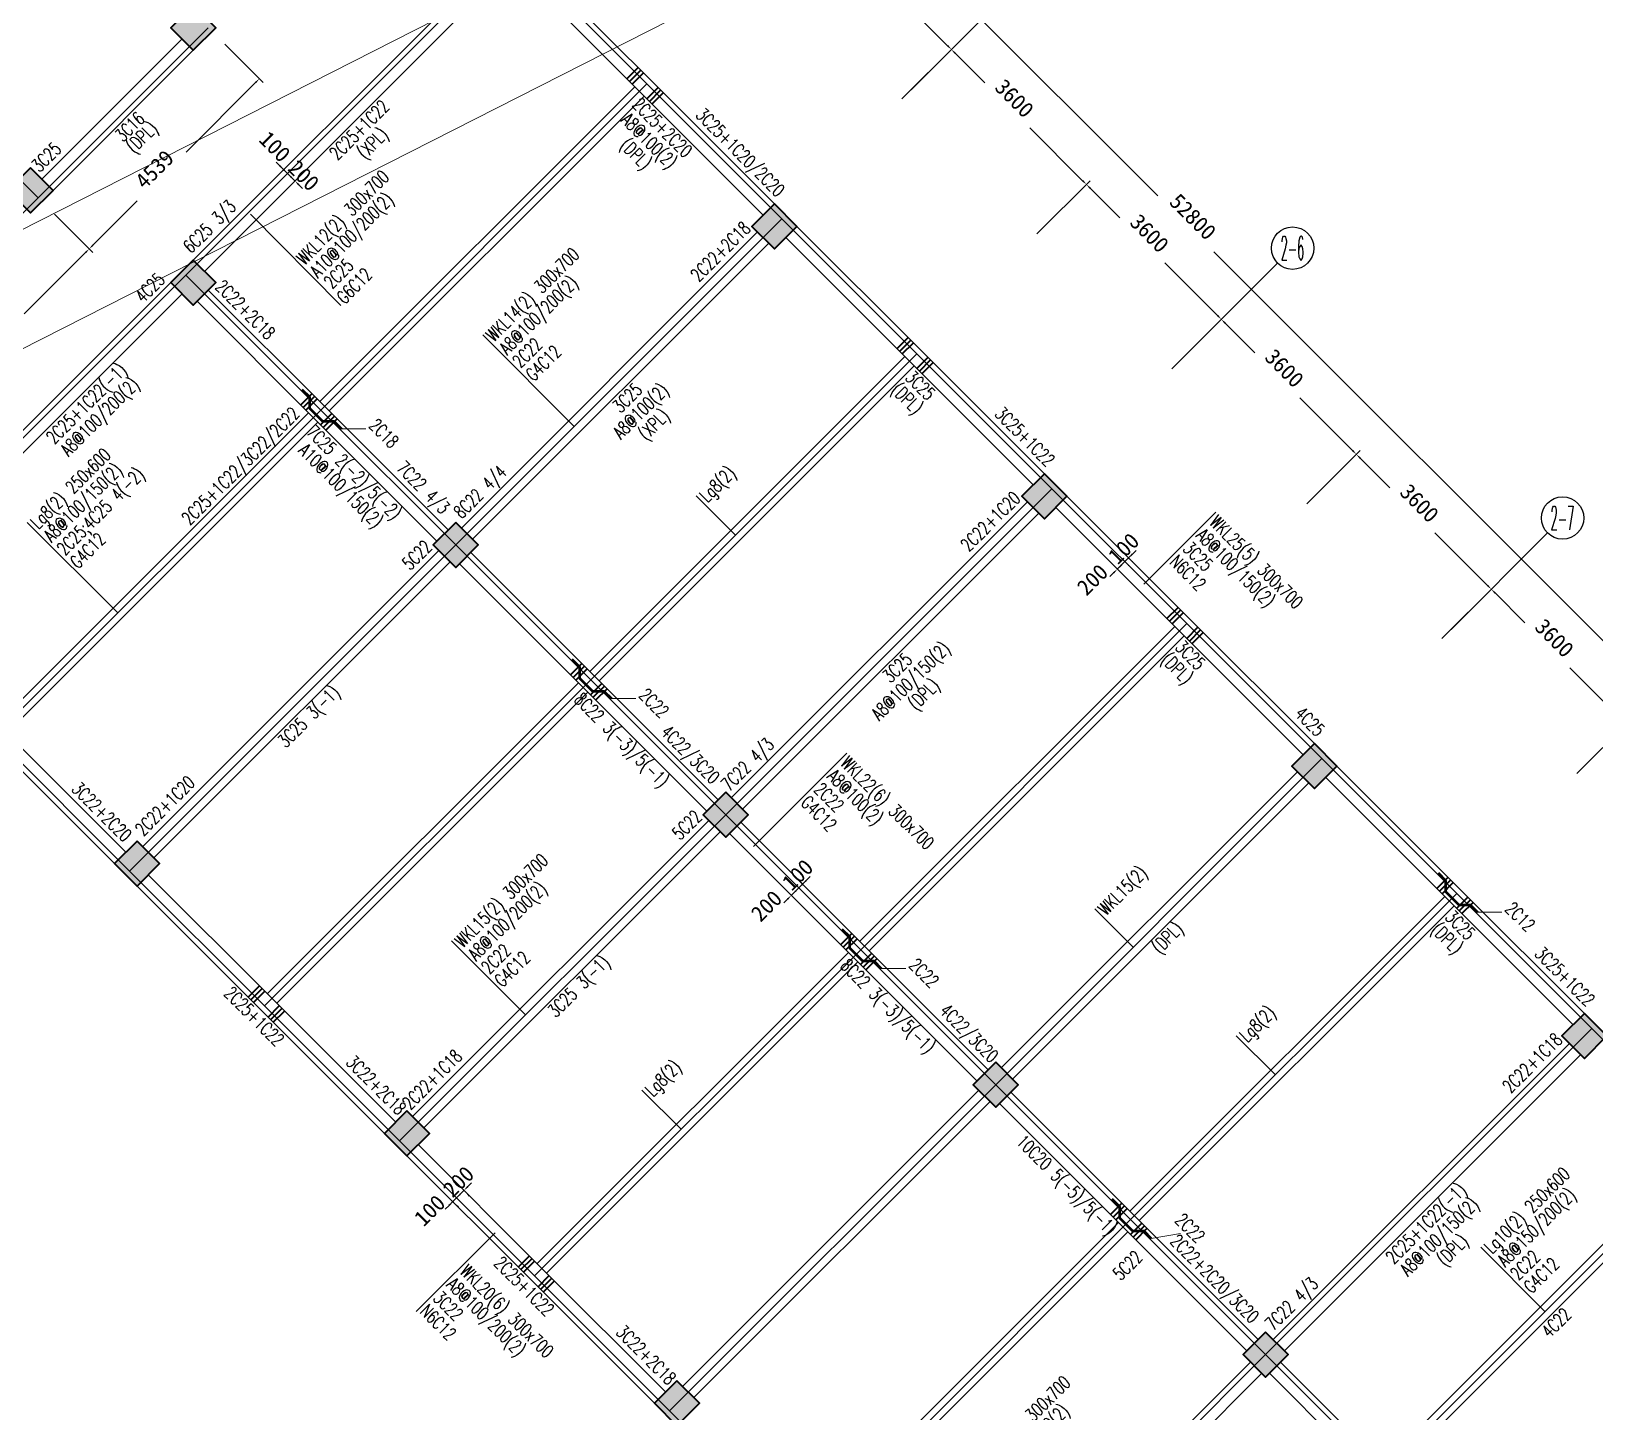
# Model space of a CAD drawing. Header units: inches. Extents: x 18712 to 314639, y 0 to 420500.
# Drawn here: x 92540 to 122024, y 111702 to 137746 of the extents above; entities that cross this region are included whole.
import ezdxf
from ezdxf.enums import TextEntityAlignment as Align
from ezdxf.lldxf.tags import DXFTag

# ---------------------------------------------------------------- set-up
doc = ezdxf.new("R2010")
doc.units = ezdxf.units.IN
doc.header["$LTSCALE"] = 1000
doc.header["$MEASUREMENT"] = 0
doc.layers.get('0').update_dxf_attribs({"true_color": 0xffffff})
for name, color, linetype, true_color in [('AXIS_TEXT', 7, 'Continuous', 0xffffff), ('DIM', 3, 'Continuous', 0x00ff00), ('DOTE', 1, 'DOTE', 0xff0000), ('柱填充', 7, 'Continuous', 0xc0c0c0), ('柱尺寸标注', 3, 'Continuous', 0x00ff00), ('梁原位标注', 7, 'Continuous', 0xffffff), ('梁名称编号', 2, 'Continuous', 0xffff00), ('梁标注引线', 2, 'Continuous', 0xffff00), ('梁附加吊筋', 1, 'Continuous', 0xff0000), ('梁附加吊筋标注', 7, 'Continuous', 0xffffff), ('梁附加箍筋', 1, 'Continuous', 0xff0000), ('梁集中标注', 2, 'Continuous', 0xffff00), ('砼柱', 2, 'Continuous', 0xffff00), ('砼梁', 6, 'Continuous', 0xff00ff), ('砼梁虚线', 9, 'HIDDEN', 0x808080)]:
    doc.layers.add(name, color=color, linetype=linetype, true_color=true_color)
doc.styles.add('_TCH_AXIS', font='txt.shx', dxfattribs={"height": 0.2, "bigfont": 'GBCBIG.shx'})
doc.styles.add('TSSD_Rein', font='txt.shx', dxfattribs={"height": 0.2, "bigfont": 'gbcbig.shx'})
tags = doc.linetypes.add('DASHED', pattern=[0.75, 0.5, -0.25]).pattern_tags.tags
tags[6:7] = [DXFTag(74, 4), DXFTag(75, 0), DXFTag(340, '0'), DXFTag(46, 0.0), DXFTag(50, 0.0), DXFTag(44, 0.0), DXFTag(45, 0.0)]
tags[4:5] = [DXFTag(74, 4), DXFTag(75, 0), DXFTag(340, '0'), DXFTag(46, 0.0), DXFTag(50, 0.0), DXFTag(44, 0.0), DXFTag(45, 0.0)]
tags = doc.linetypes.add('DOTE', pattern=[2.42, 2, -0.2, 0.02, -0.2]).pattern_tags.tags
tags[10:11] = [DXFTag(74, 4), DXFTag(75, 0), DXFTag(340, '0'), DXFTag(46, 0.0), DXFTag(50, 0.0), DXFTag(44, 0.0), DXFTag(45, 0.0)]
tags[8:9] = [DXFTag(74, 4), DXFTag(75, 0), DXFTag(340, '0'), DXFTag(46, 0.0), DXFTag(50, 0.0), DXFTag(44, 0.0), DXFTag(45, 0.0)]
tags[6:7] = [DXFTag(74, 4), DXFTag(75, 0), DXFTag(340, '0'), DXFTag(46, 0.0), DXFTag(50, 0.0), DXFTag(44, 0.0), DXFTag(45, 0.0)]
tags[4:5] = [DXFTag(74, 4), DXFTag(75, 0), DXFTag(340, '0'), DXFTag(46, 0.0), DXFTag(50, 0.0), DXFTag(44, 0.0), DXFTag(45, 0.0)]
tags = doc.linetypes.add('HIDDEN', pattern=[0.375, 0.25, -0.125]).pattern_tags.tags
tags[6:7] = [DXFTag(74, 4), DXFTag(75, 0), DXFTag(340, '0'), DXFTag(46, 0.0), DXFTag(50, 0.0), DXFTag(44, 0.0), DXFTag(45, 0.0)]
tags[4:5] = [DXFTag(74, 4), DXFTag(75, 0), DXFTag(340, '0'), DXFTag(46, 0.0), DXFTag(50, 0.0), DXFTag(44, 0.0), DXFTag(45, 0.0)]
doc.dimstyles.new('TSSD_100_100$0', dxfattribs={"dimtxt": 300, "dimasz": 100, "dimexe": 100, "dimexo": 250, "dimgap": 100, "dimtad": 1, "dimdec": 0, "dimzin": 0, "dimdsep": 46, "dimtxsty": 'Standard', "dimcen": 0, "dimclrd": 256, "dimclre": 256, "dimclrt": 7, "dimadec": 0, "dimazin": 0, "dimtfac": 1, "dimtdec": 4, "dimtix": 1, "dimtmove": 2, "dimatfit": 3, "dimfxl": 1, "dimtolj": 1, "dimtzin": 0, "dimarcsym": 0})

# ---------------------------------------------------------------- blocks, each defined once
blk = doc.blocks.new('*D1364')
at = {"layer": 'Defpoints', "color": 0, "transparency": 16777216}
for p in [(100417, 115737), (100488, 115808), (100559, 115737)]:
    blk.add_point(p, dxfattribs=at)
at = {"layer": 'DIM', "lineweight": -2, "transparency": 16777216}
for p, q in [((100630, 115807), (100700, 115878)), ((100418, 115595), (100347, 115525)), ((100488, 115666), (100559, 115737)), ((100594, 115560), (100559, 115595)), ((100665, 115631), (100630, 115666))]:
    blk.add_line(p, q, dxfattribs=at)
at = {"layer": 'DIM', "transparency": 16777216}
for points in [[(100429, 115584), (100406, 115607), (100488, 115666)], [(100618, 115819), (100642, 115796), (100559, 115737)]]:
    blk.add_solid(points, dxfattribs=at)
at = {"layer": 'DIM', "color": 7, "true_color": 0xffffff, "transparency": 16777216, "insert": (100053, 115499), "char_height": 300, "attachment_point": 5, "rotation": 45}
blk.add_mtext('\\A1;100', dxfattribs=at)
blk = doc.blocks.new('*D1365')
at = {"layer": 'Defpoints', "color": 0, "transparency": 16777216}
for p in [(100630, 115949), (100700, 115878), (100488, 115808)]:
    blk.add_point(p, dxfattribs=at)
at = {"layer": 'DIM', "lineweight": -2, "transparency": 16777216}
for p, q in [((100559, 115737), (100700, 115878)), ((100771, 115949), (100842, 116020)), ((100488, 115666), (100418, 115595)), ((100665, 115631), (100630, 115666)), ((100806, 115772), (100771, 115807))]:
    blk.add_line(p, q, dxfattribs=at)
at = {"layer": 'DIM', "transparency": 16777216}
for points in [[(100759, 115961), (100783, 115937), (100700, 115878)], [(100500, 115654), (100477, 115678), (100559, 115737)]]:
    blk.add_solid(points, dxfattribs=at)
at = {"layer": 'DIM', "color": 7, "true_color": 0xffffff, "transparency": 16777216, "insert": (100597, 116044), "char_height": 300, "attachment_point": 5, "rotation": 45}
blk.add_mtext('\\A1;200', dxfattribs=at)
blk = doc.blocks.new('*D1366')
at = {"layer": 'Defpoints', "color": 0, "transparency": 16777216}
for p in [(112923, 127697), (113065, 127838), (113162, 127741)]:
    blk.add_point(p, dxfattribs=at)
at = {"layer": 'DIM', "lineweight": -2, "transparency": 16777216}
for p, q in [((113021, 127599), (113162, 127741)), ((113233, 127812), (113304, 127882)), ((113242, 127661), (113233, 127670)), ((112950, 127529), (112879, 127458)), ((113100, 127520), (113092, 127529))]:
    blk.add_line(p, q, dxfattribs=at)
at = {"layer": 'DIM', "transparency": 16777216}
for points in [[(113221, 127823), (113245, 127800), (113162, 127741)], [(112962, 127517), (112938, 127540), (113021, 127599)]]:
    blk.add_solid(points, dxfattribs=at)
at = {"layer": 'DIM', "color": 7, "true_color": 0xffffff, "transparency": 16777216, "insert": (112552, 127400), "char_height": 300, "attachment_point": 5, "rotation": 45}
blk.add_mtext('\\A1;200', dxfattribs=at)
blk = doc.blocks.new('*D1367')
at = {"layer": 'Defpoints', "color": 0, "transparency": 16777216}
for p in [(113065, 127838), (113136, 127909), (113233, 127812)]:
    blk.add_point(p, dxfattribs=at)
at = {"layer": 'DIM', "lineweight": -2, "transparency": 16777216}
for p, q in [((113092, 127670), (113021, 127599)), ((113162, 127741), (113233, 127812)), ((113242, 127661), (113233, 127670)), ((113304, 127882), (113374, 127953)), ((113312, 127732), (113304, 127741))]:
    blk.add_line(p, q, dxfattribs=at)
at = {"layer": 'DIM', "transparency": 16777216}
for points in [[(113103, 127658), (113080, 127682), (113162, 127741)], [(113292, 127894), (113315, 127870), (113233, 127812)]]:
    blk.add_solid(points, dxfattribs=at)
at = {"layer": 'DIM', "color": 7, "true_color": 0xffffff, "transparency": 16777216, "insert": (113140, 127987), "char_height": 300, "attachment_point": 5, "rotation": 45}
blk.add_mtext('\\A1;100', dxfattribs=at)
blk = doc.blocks.new('*D1368')
at = {"layer": 'Defpoints', "color": 0, "transparency": 16777216}
for p in [(106732, 121867), (106591, 121726), (107015, 121585)]:
    blk.add_point(p, dxfattribs=at)
at = {"layer": 'DIM', "lineweight": -2, "transparency": 16777216}
for p, q in [((106767, 121549), (106944, 121373)), ((106873, 121443), (107015, 121585)), ((106909, 121690), (107085, 121514)), ((107085, 121656), (107156, 121726)), ((106802, 121373), (106732, 121302))]:
    blk.add_line(p, q, dxfattribs=at)
at = {"layer": 'DIM', "transparency": 16777216}
for points in [[(107073, 121667), (107097, 121644), (107015, 121585)], [(106814, 121361), (106791, 121385), (106873, 121443)]]:
    blk.add_solid(points, dxfattribs=at)
at = {"layer": 'DIM', "color": 7, "true_color": 0xffffff, "transparency": 16777216, "insert": (106405, 121244), "char_height": 300, "attachment_point": 5, "rotation": 45}
blk.add_mtext('\\A1;200', dxfattribs=at)
blk = doc.blocks.new('*D1369')
at = {"layer": 'Defpoints', "color": 0, "transparency": 16777216}
for p in [(106732, 121867), (106803, 121938), (107085, 121656)]:
    blk.add_point(p, dxfattribs=at)
at = {"layer": 'DIM', "lineweight": -2, "transparency": 16777216}
for p, q in [((107156, 121726), (107227, 121797)), ((106944, 121514), (106873, 121443)), ((106909, 121690), (107085, 121514)), ((106980, 121761), (107156, 121585)), ((107015, 121585), (107085, 121656))]:
    blk.add_line(p, q, dxfattribs=at)
at = {"layer": 'DIM', "transparency": 16777216}
for points in [[(106956, 121502), (106932, 121526), (107015, 121585)], [(107144, 121738), (107168, 121714), (107085, 121656)]]:
    blk.add_solid(points, dxfattribs=at)
at = {"layer": 'DIM', "color": 7, "true_color": 0xffffff, "transparency": 16777216, "insert": (106992, 121831), "char_height": 300, "attachment_point": 5, "rotation": 45}
blk.add_mtext('\\A1;100', dxfattribs=at)
blk = doc.blocks.new('*D1378')
at = {"layer": 'Defpoints', "color": 0, "transparency": 16777216}
for p in [(106237, 138838), (109891, 137402), (108783, 136293)]:
    blk.add_point(p, dxfattribs=at)
at = {"layer": 'DIM', "lineweight": -2, "transparency": 16777216}
for p, q in [((106414, 139015), (107416, 140018)), ((107416, 139877), (107978, 139315)), ((109821, 137473), (108826, 138467)), ((108959, 136470), (109962, 137473))]:
    blk.add_line(p, q, dxfattribs=at)
at = {"layer": 'DIM', "transparency": 16777216}
for points in [[(107428, 139888), (107404, 139865), (107345, 139947)], [(109809, 137461), (109832, 137485), (109891, 137402)]]:
    blk.add_solid(points, dxfattribs=at)
at = {"layer": 'DIM', "color": 7, "true_color": 0xffffff, "transparency": 16777216, "insert": (108536, 139025), "char_height": 300, "attachment_point": 5, "rotation": 315.0077}
blk.add_mtext('\\A1;3600', dxfattribs=at)
blk = doc.blocks.new('*D1379')
at = {"layer": 'Defpoints', "color": 0, "transparency": 16777216}
for p in [(111328, 133748), (114983, 132311), (113874, 131202)]:
    blk.add_point(p, dxfattribs=at)
at = {"layer": 'DIM', "lineweight": -2, "transparency": 16777216}
for p, q in [((111505, 133925), (112508, 134927)), ((112508, 134786), (113069, 134224)), ((114912, 132382), (113918, 133376)), ((114051, 131379), (115053, 132382))]:
    blk.add_line(p, q, dxfattribs=at)
at = {"layer": 'DIM', "transparency": 16777216}
for points in [[(112519, 134798), (112496, 134774), (112437, 134856)], [(114900, 132370), (114924, 132393), (114983, 132311)]]:
    blk.add_solid(points, dxfattribs=at)
at = {"layer": 'DIM', "color": 7, "true_color": 0xffffff, "transparency": 16777216, "insert": (113628, 133934), "char_height": 300, "attachment_point": 5, "rotation": 315}
blk.add_mtext('\\A1;3600', dxfattribs=at)
blk = doc.blocks.new('*D1380')
at = {"layer": 'Defpoints', "color": 0, "transparency": 16777216}
for p in [(116419, 128657), (120074, 127220), (118965, 126111)]:
    blk.add_point(p, dxfattribs=at)
at = {"layer": 'DIM', "lineweight": -2, "transparency": 16777216}
for p, q in [((116596, 128833), (117599, 129836)), ((117599, 129695), (118160, 129133)), ((120003, 127290), (119009, 128285)), ((119142, 126288), (120144, 127290))]:
    blk.add_line(p, q, dxfattribs=at)
at = {"layer": 'DIM', "transparency": 16777216}
for points in [[(117611, 129706), (117587, 129683), (117528, 129765)], [(119991, 127279), (120015, 127302), (120074, 127220)]]:
    blk.add_solid(points, dxfattribs=at)
at = {"layer": 'DIM', "color": 7, "true_color": 0xffffff, "transparency": 16777216, "insert": (118719, 128843), "char_height": 300, "attachment_point": 5, "rotation": 315}
blk.add_mtext('\\A1;3600', dxfattribs=at)
blk = doc.blocks.new('*D1381')
at = {"layer": 'Defpoints', "color": 0, "transparency": 16777216}
for p in [(118965, 126111), (122619, 124674), (121511, 123565)]:
    blk.add_point(p, dxfattribs=at)
at = {"layer": 'DIM', "lineweight": -2, "transparency": 16777216}
for p, q in [((119142, 126288), (120144, 127290)), ((120144, 127149), (120706, 126588)), ((122549, 124745), (121554, 125739)), ((121687, 123742), (122690, 124745))]:
    blk.add_line(p, q, dxfattribs=at)
at = {"layer": 'DIM', "transparency": 16777216}
for points in [[(120156, 127161), (120133, 127137), (120074, 127220)], [(122537, 124733), (122560, 124757), (122619, 124674)]]:
    blk.add_solid(points, dxfattribs=at)
at = {"layer": 'DIM', "color": 7, "true_color": 0xffffff, "transparency": 16777216, "insert": (121265, 126298), "char_height": 300, "attachment_point": 5, "rotation": 315}
blk.add_mtext('\\A1;3600', dxfattribs=at)
blk = doc.blocks.new('*D1384')
at = {"layer": 'Defpoints', "color": 0, "transparency": 16777216}
for p in [(93297, 151779), (134216, 114209), (132541, 112535)]:
    blk.add_point(p, dxfattribs=at)
at = {"layer": 'DIM', "lineweight": -2, "transparency": 16777216}
for p, q in [((93474, 151956), (95042, 153524)), ((95042, 153383), (113782, 134643)), ((134145, 114280), (114843, 133582)), ((132718, 112711), (134287, 114280))]:
    blk.add_line(p, q, dxfattribs=at)
at = {"layer": 'DIM', "transparency": 16777216}
for points in [[(95054, 153394), (95030, 153371), (94971, 153453)], [(134133, 114268), (134157, 114291), (134216, 114209)]]:
    blk.add_solid(points, dxfattribs=at)
at = {"layer": 'DIM', "color": 7, "true_color": 0xffffff, "transparency": 16777216, "insert": (114447, 134247), "char_height": 300, "attachment_point": 5, "rotation": 315}
blk.add_mtext('\\A1;52800', dxfattribs=at)
blk = doc.blocks.new('_AXISO')
at = {"lineweight": -3}
blk.add_circle((0, 0), 0.5, dxfattribs=at)
blk = doc.blocks.new('*D1386')
at = {"layer": 'Defpoints', "color": 0, "transparency": 16777216}
for p in [(92802, 134470), (93632, 133640), (89951, 131619)]:
    blk.add_point(p, dxfattribs=at)
at = {"layer": 'DIM', "lineweight": -2, "transparency": 16777216}
for p, q in [((92979, 134293), (93702, 133569)), ((93561, 133569), (92407, 132416)), ((90852, 130860), (91594, 131602)), ((90128, 131442), (90852, 130719))]:
    blk.add_line(p, q, dxfattribs=at)
at = {"layer": 'DIM', "transparency": 16777216}
for points in [[(93573, 133557), (93549, 133581), (93632, 133640)], [(90840, 130872), (90864, 130848), (90781, 130789)]]:
    blk.add_solid(points, dxfattribs=at)
at = {"layer": 'DIM', "color": 7, "true_color": 0xffffff, "transparency": 16777216, "insert": (91867, 132143), "char_height": 300, "attachment_point": 5, "rotation": 45}
blk.add_mtext('\\A1;4031', dxfattribs=at)
blk = doc.blocks.new('*D1387')
at = {"layer": 'Defpoints', "color": 0, "transparency": 16777216}
for p in [(96011, 137679), (96841, 136849), (92802, 134470)]:
    blk.add_point(p, dxfattribs=at)
at = {"layer": 'DIM', "lineweight": -2, "transparency": 16777216}
for p, q in [((96188, 137502), (96912, 136779)), ((96771, 136779), (95458, 135466)), ((93702, 133710), (94539, 134547)), ((92979, 134293), (93702, 133569))]:
    blk.add_line(p, q, dxfattribs=at)
at = {"layer": 'DIM', "transparency": 16777216}
for points in [[(96782, 136767), (96759, 136790), (96841, 136849)], [(93691, 133722), (93714, 133699), (93632, 133640)]]:
    blk.add_solid(points, dxfattribs=at)
at = {"layer": 'DIM', "color": 7, "true_color": 0xffffff, "transparency": 16777216, "insert": (94864, 135141), "char_height": 300, "attachment_point": 5, "rotation": 45}
blk.add_mtext('\\A1;4539', dxfattribs=at)
blk = doc.blocks.new('*D1454')
at = {"layer": 'Defpoints', "color": 0, "transparency": 16777216}
for p in [(97251, 135085), (97371, 135063), (97322, 135014)]:
    blk.add_point(p, dxfattribs=at)
at = {"layer": 'DIM', "lineweight": -2, "transparency": 16777216}
for p, q in [((97230, 135205), (97159, 135275)), ((97300, 135134), (97371, 135063)), ((97428, 135262), (97371, 135205)), ((97499, 135191), (97442, 135134)), ((97442, 134993), (97513, 134922))]:
    blk.add_line(p, q, dxfattribs=at)
at = {"layer": 'DIM', "transparency": 16777216}
for points in [[(97218, 135193), (97242, 135216), (97300, 135134)], [(97454, 135004), (97430, 134981), (97371, 135063)]]:
    blk.add_solid(points, dxfattribs=at)
at = {"layer": 'DIM', "color": 7, "true_color": 0xffffff, "transparency": 16777216, "insert": (97134, 135569), "char_height": 300, "attachment_point": 5, "rotation": 315}
blk.add_mtext('\\A1;100', dxfattribs=at)
blk = doc.blocks.new('*D1455')
at = {"layer": 'Defpoints', "color": 0, "transparency": 16777216}
for p in [(97322, 135014), (97464, 134873), (97513, 134922)]:
    blk.add_point(p, dxfattribs=at)
at = {"layer": 'DIM', "lineweight": -2, "transparency": 16777216}
for p, q in [((97300, 135134), (97230, 135205)), ((97371, 135063), (97513, 134922)), ((97499, 135191), (97442, 135134)), ((97640, 135050), (97583, 134993)), ((97583, 134851), (97654, 134780))]:
    blk.add_line(p, q, dxfattribs=at)
at = {"layer": 'DIM', "transparency": 16777216}
for points in [[(97289, 135122), (97312, 135146), (97371, 135063)], [(97595, 134863), (97571, 134839), (97513, 134922)]]:
    blk.add_solid(points, dxfattribs=at)
at = {"layer": 'DIM', "color": 7, "true_color": 0xffffff, "transparency": 16777216, "insert": (97678, 135025), "char_height": 300, "attachment_point": 5, "rotation": 315}
blk.add_mtext('\\A1;200', dxfattribs=at)
blk = doc.blocks.new('*D1457')
at = {"layer": 'Defpoints', "color": 0, "transparency": 16777216}
for p in [(108783, 136293), (112437, 134856), (111328, 133748)]:
    blk.add_point(p, dxfattribs=at)
at = {"layer": 'DIM', "lineweight": -2, "transparency": 16777216}
for p, q in [((108959, 136470), (109962, 137473)), ((109962, 137331), (110524, 136770)), ((112366, 134927), (111372, 135921)), ((111505, 133925), (112508, 134927))]:
    blk.add_line(p, q, dxfattribs=at)
at = {"layer": 'DIM', "transparency": 16777216}
for points in [[(109974, 137343), (109950, 137320), (109891, 137402)], [(112354, 134915), (112378, 134939), (112437, 134856)]]:
    blk.add_solid(points, dxfattribs=at)
at = {"layer": 'DIM', "color": 7, "true_color": 0xffffff, "transparency": 16777216, "insert": (111082, 136480), "char_height": 300, "attachment_point": 5, "rotation": 315}
blk.add_mtext('\\A1;3600', dxfattribs=at)
blk = doc.blocks.new('*D1458')
at = {"layer": 'Defpoints', "color": 0, "transparency": 16777216}
for p in [(113874, 131202), (117528, 129765), (116419, 128657)]:
    blk.add_point(p, dxfattribs=at)
at = {"layer": 'DIM', "lineweight": -2, "transparency": 16777216}
for p, q in [((114051, 131379), (115053, 132382)), ((115053, 132240), (115615, 131679)), ((117457, 129836), (116463, 130830)), ((116596, 128833), (117599, 129836))]:
    blk.add_line(p, q, dxfattribs=at)
at = {"layer": 'DIM', "transparency": 16777216}
for points in [[(115065, 132252), (115041, 132228), (114983, 132311)], [(117446, 129824), (117469, 129848), (117528, 129765)]]:
    blk.add_solid(points, dxfattribs=at)
at = {"layer": 'DIM', "color": 7, "true_color": 0xffffff, "transparency": 16777216, "insert": (116173, 131389), "char_height": 300, "attachment_point": 5, "rotation": 315}
blk.add_mtext('\\A1;3600', dxfattribs=at)
blk = doc.blocks.new('*D1459')
at = {"layer": 'Defpoints', "color": 0, "transparency": 16777216}
for p in [(121511, 123565), (125165, 122129), (124056, 121020)]:
    blk.add_point(p, dxfattribs=at)
at = {"layer": 'DIM', "lineweight": -2, "transparency": 16777216}
for p, q in [((121687, 123742), (122690, 124745)), ((122690, 124603), (123251, 124042)), ((125094, 122199), (124100, 123193)), ((124233, 121197), (125236, 122199))]:
    blk.add_line(p, q, dxfattribs=at)
at = {"layer": 'DIM', "transparency": 16777216}
for points in [[(122702, 124615), (122678, 124592), (122619, 124674)], [(125082, 122187), (125106, 122211), (125165, 122129)]]:
    blk.add_solid(points, dxfattribs=at)
at = {"layer": 'DIM', "color": 7, "true_color": 0xffffff, "transparency": 16777216, "insert": (123810, 123752), "char_height": 300, "attachment_point": 5, "rotation": 315}
blk.add_mtext('\\A1;3600', dxfattribs=at)

msp = doc.modelspace()

# ---------------------------------------------------------------- hatches: boundary and pattern name
at = {"layer": '柱填充'}
for points in [[(95595.1, 138236.9), (95170.8, 137812.6), (95595.1, 137388.4), (96019.3, 137812.6)], [(92526.9, 135168.8), (92102.7, 134744.5), (92526.9, 134320.2), (92951.2, 134744.5)], [(106554.9, 134489.5), (106130.7, 134065.3), (106554.9, 133641), (106979.2, 134065.3)], [(95594.8, 133428.9), (95170.5, 133004.6), (95594.8, 132580.3), (96019, 133004.6)], [(111646.1, 129398.4), (111221.8, 128974.1), (111646.1, 128549.8), (112070.4, 128974.1)], [(100544.5, 128479.1), (100120.3, 128054.9), (100544.5, 127630.6), (100968.8, 128054.9)], [(116737.3, 124307.2), (116313, 123882.9), (116737.3, 123458.7), (117161.5, 123882.9)], [(105635.7, 123388), (105211.4, 122963.7), (105635.7, 122539.4), (106060, 122963.7)], [(94534.1, 122468.7), (94109.9, 122044.5), (94534.1, 121620.2), (94958.4, 122044.5)], [(121828.4, 119216), (121404.2, 118791.8), (121828.4, 118367.5), (122252.7, 118791.8)], [(110726.9, 118296.8), (110302.6, 117872.5), (110726.9, 117448.3), (111151.1, 117872.5)], [(99625.3, 117377.6), (99201, 116953.3), (99625.3, 116529), (100049.6, 116953.3)], [(115818, 113205.6), (115393.8, 112781.4), (115818, 112357.1), (116242.3, 112781.4)], [(104716.5, 112286.4), (104292.2, 111862.1), (104716.5, 111437.9), (105140.7, 111862.1)]]:
    msp.add_hatch(color=256, dxfattribs=at).paths.add_polyline_path(points, flags=0)

# ---------------------------------------------------------------- linework, layer by layer
at = {"layer": 'DIM', "lineweight": -3}
for p, q in [((109131.3, 136641.9), (110952.1, 138462.7)), ((114222.4, 131550.7), (116043.2, 133371.5)), ((119313.6, 126459.6), (121134.4, 128280.4))]:
    msp.add_line(p, q, dxfattribs=at)
at = {"layer": 'DOTE', "lineweight": -3}
for p, q in [((95453.4, 133146), (101605.2, 139297.9)), ((101605.2, 139297.9), (104150.8, 136752.3)), ((88637.6, 138633.3), (92668.4, 134603.1)), ((92668.4, 134603.1), (95877.9, 137812.6)), ((97998.9, 130600.5), (104150.8, 136752.3)), ((104150.8, 136752.3), (106696.4, 134206.7)), ((89817.9, 131752.6), (92668.4, 134603.1)), ((100544.5, 128054.9), (106696.4, 134206.7)), ((106696.4, 134206.7), (109241.9, 131661.1)), ((89301.5, 126994.2), (95453.4, 133146)), ((95453.4, 133146), (97998.9, 130600.5)), ((103090.1, 125509.3), (109241.9, 131661.1)), ((109241.9, 131661.1), (111787.5, 129115.5)), ((91847.1, 124448.6), (97998.9, 130600.5)), ((97998.9, 130600.5), (100544.5, 128054.9)), ((105635.7, 122963.7), (111787.5, 129115.5)), ((111787.5, 129115.5), (114333.1, 126569.9)), ((94392.7, 121903), (100544.5, 128054.9)), ((100544.5, 128054.9), (103090.1, 125509.3)), ((108181.3, 120418.1), (114333.1, 126569.9)), ((114333.1, 126569.9), (116878.7, 124024.4)), ((96938.3, 119357.5), (103090.1, 125509.3)), ((103090.1, 125509.3), (105635.7, 122963.7)), ((91847.1, 124448.6), (94392.7, 121903)), ((110726.9, 117872.5), (116878.7, 124024.4)), ((116878.7, 124024.4), (119424.3, 121478.8)), ((99483.9, 116811.9), (105635.7, 122963.7)), ((105635.7, 122963.7), (108181.3, 120418.1)), ((94392.7, 121903), (96938.3, 119357.5)), ((113272.4, 115326.9), (119424.3, 121478.8)), ((119424.3, 121478.8), (121969.9, 118933.2)), ((102029.5, 114266.3), (108181.3, 120418.1)), ((108181.3, 120418.1), (110726.9, 117872.5)), ((96938.3, 119357.5), (99483.9, 116811.9)), ((115818, 112781.4), (121969.9, 118933.2)), ((121969.9, 118933.2), (124197.2, 116705.8)), ((104575, 111720.7), (110726.9, 117872.5)), ((110726.9, 117872.5), (113272.4, 115326.9)), ((99483.9, 116811.9), (102029.5, 114266.3)), ((118045.4, 110554), (124197.2, 116705.8)), ((107120.6, 109175.1), (113272.4, 115326.9)), ((113272.4, 115326.9), (115818, 112781.4)), ((102029.5, 114266.3), (104575, 111720.7)), ((109666.2, 106629.5), (115818, 112781.4)), ((115818, 112781.4), (118045.4, 110554)), ((104575, 111720.7), (107120.6, 109175.1))]:
    msp.add_line(p, q, dxfattribs=at)
at = {"layer": '柱尺寸标注', "color": 2, "linetype": 'DASHED', "lineweight": 18, "true_color": 0xffff00}
for p, q in [((85684.8, 130611), (112786.1, 144384.5)), ((87180.5, 129115.2), (114281.8, 142888.7))]:
    msp.add_line(p, q, dxfattribs=at)
at = {"layer": '梁标注引线', "color": 6, "lineweight": 18, "true_color": 0xff00ff}
for p, q in [((96671.6, 134293.6), (98376.2, 132572.7)), ((102780.7, 130291.1), (101054.2, 132017.6)), ((113519.2, 127313.1), (114880.1, 128674)), ((106161.1, 122367.6), (107923, 124129.5)), ((113320.7, 120466.4), (112595.9, 121191.2)), ((101861.5, 119189.5), (100466.2, 120584.8)), ((101286.3, 115080.2), (99800.1, 113594))]:
    msp.add_line(p, q, dxfattribs=at)
at = {"layer": '梁标注引线', "color": 3, "lineweight": 18, "true_color": 0x00ff00}
for p, q in [((105819.3, 128238.4), (105078.2, 128979.5)), ((94170.7, 126772.2), (92461.8, 128481)), ((116001.6, 118056.1), (115260.5, 118797.2)), ((104794, 117030.8), (104052.9, 117771.9)), ((121086, 113594.5), (119873.5, 114807))]:
    msp.add_line(p, q, dxfattribs=at)
at = {"layer": '梁附加吊筋', "lineweight": 50}
for points in [[(97645.4, 130989.4), (97786.8, 130847.9), (97786.8, 130635.8), (98034.3, 130388.3), (98246.4, 130388.3), (98387.9, 130246.9)], [(102736.6, 125898.2), (102878, 125756.8), (102878, 125544.6), (103125.5, 125297.2), (103337.6, 125297.2), (103479, 125155.7)], [(119070.7, 121867.7), (119212.1, 121726.3), (119212.1, 121514.1), (119459.6, 121266.6), (119671.8, 121266.6), (119813.2, 121125.2)], [(107827.7, 120807), (107969.1, 120665.6), (107969.1, 120453.5), (108216.6, 120206), (108428.8, 120206), (108570.2, 120064.6)], [(112918.9, 115715.9), (113060.3, 115574.4), (113060.3, 115362.3), (113307.8, 115114.8), (113519.9, 115114.8), (113661.4, 114973.4)]]:
    msp.add_lwpolyline(points, dxfattribs=at)
at = {"layer": '梁附加吊筋标注', "lineweight": 18}
for p, q in [((98387.9, 130246.9), (98847.5, 130246.9)), ((103479, 125155.7), (103938.6, 125155.7)), ((119813.2, 121125.2), (120272.8, 121125.2)), ((108570.2, 120064.6), (109029.8, 120064.6)), ((113661.4, 114973.4), (114215, 115066.7))]:
    msp.add_line(p, q, dxfattribs=at)
at = {"layer": '梁附加箍筋', "lineweight": 35}
for p, q in [((103772.5, 136847.7), (103984.6, 137059.9)), ((103822, 136798.2), (104034.1, 137010.4)), ((103871.5, 136748.7), (104083.6, 136960.9)), ((104147.2, 136473), (104359.4, 136685.1)), ((104196.7, 136423.5), (104408.9, 136635.6)), ((104246.2, 136374), (104458.4, 136586.1)), ((108863.6, 131756.6), (109075.8, 131968.7)), ((108913.1, 131707.1), (109125.3, 131919.2)), ((108962.6, 131657.6), (109174.8, 131869.7)), ((109238.4, 131381.8), (109450.5, 131593.9)), ((109287.9, 131332.3), (109500, 131544.4)), ((109337.4, 131282.8), (109549.5, 131494.9)), ((97620.6, 130695.9), (97832.8, 130908)), ((97670.1, 130646.4), (97882.3, 130858.5)), ((97719.6, 130596.9), (97931.8, 130809)), ((97995.4, 130321.1), (98207.5, 130533.3)), ((98044.9, 130271.6), (98257, 130483.8)), ((98094.4, 130222.1), (98306.5, 130434.3)), ((113954.8, 126665.4), (114166.9, 126877.5)), ((114004.3, 126615.9), (114216.4, 126828)), ((114053.8, 126566.4), (114265.9, 126778.5)), ((114329.6, 126290.6), (114541.7, 126502.8)), ((114379.1, 126241.1), (114591.2, 126453.3)), ((114428.6, 126191.6), (114640.7, 126403.8)), ((102711.8, 125604.7), (102923.9, 125816.9)), ((102761.3, 125555.2), (102973.4, 125767.4)), ((102810.8, 125505.7), (103022.9, 125717.9)), ((103086.6, 125230), (103298.7, 125442.1)), ((103136.1, 125180.5), (103348.2, 125392.6)), ((103185.6, 125131), (103397.7, 125343.1)), ((119046, 121574.2), (119258.1, 121786.4)), ((119095.5, 121524.7), (119307.6, 121736.9)), ((119145, 121475.2), (119357.1, 121687.4)), ((119420.7, 121199.5), (119632.9, 121411.6)), ((119470.2, 121150), (119682.4, 121362.1)), ((119519.7, 121100.5), (119731.9, 121312.6)), ((107803, 120513.6), (108015.1, 120725.7)), ((107852.5, 120464.1), (108064.6, 120676.2)), ((107902, 120414.6), (108114.1, 120626.7)), ((108177.7, 120138.8), (108389.9, 120350.9)), ((108227.2, 120089.3), (108439.4, 120301.4)), ((108276.7, 120039.8), (108488.9, 120251.9)), ((96630.7, 119523.6), (96842.8, 119735.8)), ((96680.2, 119474.1), (96892.3, 119686.3)), ((96729.7, 119424.6), (96941.8, 119636.8)), ((97005.5, 119148.9), (97217.6, 119361)), ((97055, 119099.4), (97267.1, 119311.5)), ((97104.5, 119049.9), (97316.6, 119262)), ((112894.1, 115422.4), (113106.3, 115634.5)), ((112943.6, 115372.9), (113155.8, 115585)), ((112993.1, 115323.4), (113205.3, 115535.5)), ((113268.9, 115047.6), (113481, 115259.8)), ((113318.4, 114998.1), (113530.5, 115210.3)), ((113367.9, 114948.6), (113580, 115160.8)), ((101721.9, 114432.5), (101934, 114644.6)), ((101771.4, 114383), (101983.5, 114595.1)), ((101820.9, 114333.5), (102033, 114545.6)), ((102096.6, 114057.7), (102308.8, 114269.8)), ((102146.1, 114008.2), (102358.3, 114220.3)), ((102195.6, 113958.7), (102407.8, 114170.8))]:
    msp.add_line(p, q, dxfattribs=at)
at = {"layer": '砼柱', "lineweight": 35}
for points in [[(95595.1, 138236.9), (95170.8, 137812.6), (95595.1, 137388.4), (96019.3, 137812.6)], [(92526.9, 135168.8), (92102.7, 134744.5), (92526.9, 134320.2), (92951.2, 134744.5)], [(106554.9, 134489.5), (106130.7, 134065.3), (106554.9, 133641), (106979.2, 134065.3)], [(95594.8, 133428.9), (95170.5, 133004.6), (95594.8, 132580.3), (96019, 133004.6)], [(111646.1, 129398.4), (111221.8, 128974.1), (111646.1, 128549.8), (112070.4, 128974.1)], [(100544.5, 128479.1), (100120.3, 128054.9), (100544.5, 127630.6), (100968.8, 128054.9)], [(116737.3, 124307.2), (116313, 123882.9), (116737.3, 123458.7), (117161.5, 123882.9)], [(105635.7, 123388), (105211.4, 122963.7), (105635.7, 122539.4), (106060, 122963.7)], [(94534.1, 122468.7), (94109.9, 122044.5), (94534.1, 121620.2), (94958.4, 122044.5)], [(121828.4, 119216), (121404.2, 118791.8), (121828.4, 118367.5), (122252.7, 118791.8)], [(110726.9, 118296.8), (110302.6, 117872.5), (110726.9, 117448.3), (111151.1, 117872.5)], [(99625.3, 117377.6), (99201, 116953.3), (99625.3, 116529), (100049.6, 116953.3)], [(115818, 113205.6), (115393.8, 112781.4), (115818, 112357.1), (116242.3, 112781.4)], [(104716.5, 112286.4), (104292.2, 111862.1), (104716.5, 111437.9), (105140.7, 111862.1)]]:
    msp.add_lwpolyline(points, close=True, dxfattribs=at)
at = {"layer": '砼梁', "lineweight": 18}
for p, q in [((101180.9, 139015), (95594.8, 133428.9)), ((104221.5, 136823), (102029.5, 139015)), ((92951.2, 134744.5), (95595.1, 137388.4)), ((92951.2, 134744.5), (95595.1, 137388.4)), ((106554.9, 134489.5), (104221.5, 136823)), ((109312.7, 131731.8), (106979.2, 134065.3)), ((95170.5, 133004.6), (89584.4, 127418.5)), ((111646.1, 129398.4), (109312.7, 131731.8)), ((114403.8, 126640.7), (112070.4, 128974.1)), ((116737.3, 124307.2), (114403.8, 126640.7)), ((91776.4, 124377.9), (94109.9, 122044.5)), ((119495, 121549.5), (117161.5, 123882.9)), ((94534.1, 121620.2), (96867.6, 119286.7)), ((121828.4, 119216), (119495, 121549.5)), ((96867.6, 119286.7), (99201, 116953.3)), ((99625.3, 116529), (101958.7, 114195.6)), ((101958.7, 114195.6), (104292.2, 111862.1))]:
    msp.add_line(p, q, dxfattribs=at)
at = {"layer": '砼梁虚线', "lineweight": 18}
for p, q in [((95806.9, 133216.7), (101393.1, 138802.9)), ((101817.3, 138802.9), (104009.3, 136610.9)), ((95382.9, 137600.5), (92739.1, 134956.6)), ((95382.9, 137600.5), (92739.1, 134956.6)), ((103921, 136699.2), (97981.3, 130759.6)), ((98158, 130582.8), (104097.7, 136522.5)), ((104009.4, 136610.8), (106342.8, 134277.4)), ((106236.7, 133959.2), (100650.6, 128373.1)), ((100862.7, 128160.9), (106448.9, 133747.1)), ((106767.1, 133853.1), (109100.5, 131519.7)), ((89796.5, 127206.3), (95382.6, 132792.5)), ((98069.6, 130671.2), (95877.6, 132863.2)), ((95665.5, 132651.1), (97857.5, 130459.1)), ((109012.1, 131608.1), (103072.4, 125668.4)), ((109100.5, 131519.7), (111434, 129186.2)), ((103249.2, 125491.6), (109188.9, 131431.3)), ((100403.1, 128337.7), (98069.7, 130671.1)), ((97769.1, 130547.4), (91900.1, 124678.4)), ((92076.9, 124501.7), (97945.9, 130370.6)), ((97857.5, 130459), (100191, 128125.6)), ((111327.9, 128868), (105741.8, 123281.9)), ((105953.9, 123069.8), (111540, 128655.9)), ((111858.2, 128762), (114191.7, 126428.5)), ((100226.3, 127948.8), (94640.2, 122362.7)), ((94852.3, 122150.5), (100438.5, 127736.7)), ((100615.2, 127701.3), (102948.7, 125367.9)), ((103160.8, 125580), (100827.4, 127913.4)), ((114103.3, 126516.9), (108163.6, 120577.2)), ((108340.4, 120400.4), (114280.1, 126340.1)), ((114191.7, 126428.5), (116525.1, 124095.1)), ((102860.3, 125456.2), (96991.3, 119587.3)), ((102948.7, 125367.8), (105282.1, 123034.4)), ((105494.3, 123246.5), (103160.8, 125580)), ((97168.1, 119410.5), (103037.1, 125279.5)), ((94322, 122256.6), (91988.6, 124590)), ((116419.1, 123776.9), (110832.9, 118190.7)), ((111045.1, 117978.6), (116631.2, 123564.7)), ((116949.4, 123670.8), (119282.8, 121337.4)), ((105317.5, 122857.6), (99731.4, 117271.5)), ((108252, 120488.8), (105918.5, 122822.3)), ((99943.5, 117059.4), (105529.6, 122645.5)), ((105706.4, 122610.1), (108039.8, 120276.7)), ((97079.7, 119498.9), (94746.3, 121832.3)), ((119194.5, 121425.7), (113254.8, 115486)), ((113431.5, 115309.3), (119371.2, 121249)), ((119282.9, 121337.3), (121616.3, 119003.9)), ((107951.5, 120365.1), (102082.5, 114496.1)), ((110585.4, 118155.4), (108252, 120488.8)), ((102259.3, 114319.3), (108128.2, 120188.3)), ((108039.9, 120276.7), (110373.3, 117943.2)), ((99413.2, 117165.4), (97079.7, 119498.8)), ((121545.6, 118650.3), (115959.5, 113064.2)), ((116171.6, 112852.1), (121757.7, 118438.2)), ((110408.7, 117766.5), (104822.5, 112180.3)), ((113343.1, 115397.7), (111009.7, 117731.1)), ((105034.7, 111968.2), (110620.8, 117554.3)), ((110797.6, 117519), (113131, 115185.5)), ((102170.8, 114407.7), (99837.4, 116741.2)), ((123967.4, 116652.8), (118027.7, 110713.1)), ((118204.5, 110536.3), (124144.2, 116476)), ((115676.6, 113064.2), (113343.2, 115397.6)), ((113042.6, 115273.9), (107173.7, 109404.9)), ((107350.4, 109228.1), (113219.4, 115097.1)), ((113131.1, 115185.5), (115464.5, 112852.1)), ((104504.3, 112074.3), (102170.9, 114407.7)), ((115535.2, 112639.9), (109949, 107053.8)), ((118116.1, 110624.7), (116100.9, 112639.9)), ((110161.2, 106841.7), (115747.3, 112427.8)), ((115888.7, 112427.8), (117904, 110412.6))]:
    msp.add_line(p, q, dxfattribs=at)

# ---------------------------------------------------------------- block references
at = {"layer": 'DIM'}
ref = msp.add_blockref('_AXISO', (116326.1, 133654.4), dxfattribs=dict(at, xscale=800, yscale=800))
ref.add_attrib('A', '2-6', (116099.8, 133428.1), dxfattribs={"layer": 'AXIS_TEXT', "height": 452.55, "style": '_TCH_AXIS', "width": 0.35})
ref = msp.add_blockref('_AXISO', (121417.2, 128563.2), dxfattribs=dict(at, xscale=800, yscale=800))
ref.add_attrib('A', '2-7', (121191, 128336.9), dxfattribs={"layer": 'AXIS_TEXT', "height": 452.55, "style": '_TCH_AXIS', "width": 0.35})

# ---------------------------------------------------------------- texts
at = {"layer": '梁原位标注', "style": 'TSSD_Rein', "width": 0.7}
for s, rotation, p in [('2C25+1C22', 45, (98635.3, 135974.5)), ('2C25+2C20', 314.99999, (104531.1, 136018.4)), ('3C16', 45, (94308.5, 136031.1)), ('(DPL)', 45, (94535, 135837.5)), ('(XPL)', 45, (98884.8, 135725)), ('A8@100(2)', 314.99999, (104281.7, 135769)), ('(DPL)', 314.99999, (104032.2, 135519.5)), ('2C25+1C22(-1)', 45, (93490.3, 130811.8)), ('A8@100/200(2)', 45, (93739.7, 130562.3)), ('3C25', 314.99999, (109396.2, 131153.3)), ('3C25', 45, (103691.2, 130918.6)), ('A8@100(2)', 45, (103940.6, 130669.2)), ('(DPL)', 314.99999, (109146.8, 130903.9)), ('(XPL)', 45, (104190, 130419.8)), ('7C25 2(-2)/5(-2)', 314.99999, (98716.7, 129511.4)), ('A10@100/150(2)', 314.99999, (98467.3, 129262)), ('A8@100/150(2)', 45, (109031.8, 125578)), ('3C25', 314.99999, (114487.4, 126062.1)), ('3C25', 45, (108782.3, 125827.5)), ('(DPL)', 314.99999, (114237.9, 125812.7)), ('3C25 3(-1)', 45, (97680.7, 124908.2)), ('(DPL)', 45, (109281.2, 125328.6)), ('8C22 3(-3)/5(-1)', 314.99999, (103763.2, 124465)), ('(DPL)', 45, (113873.5, 120736.3)), ('(DPL)', 314.99999, (119329.1, 120721.5)), ('3C25', 314.99999, (119578.5, 120970.9)), ('3C25 3(-1)', 45, (102771.9, 119817.1)), ('8C22 3(-3)/5(-1)', 314.99999, (108782.8, 119445.3)), ('2C25+1C22', 314.99999, (96832.2, 119251.4)), ('10C20 5(-5)/5(-1)', 314.99999, (112156.6, 116071.6)), ('2C25+1C22(-1)', 45, (118751.9, 115344)), ('A8@100/150(2)', 45, (119001.3, 115094.6)), ('(DPL)', 45, (119250.8, 114845.1)), ('2C25+1C22', 314.99999, (101923.4, 114160.2)), ('4C22', 45, (121209.7, 113470.8))]:
    msp.add_text(s, height=250, rotation=rotation, dxfattribs=at).set_placement(p, align=Align.TOP_CENTER)
for s, rotation, p in [('3C25+1C20/2C20', 314.99999, (106597, 134602.4)), ('2C22+2C18', 45, (106123.9, 134001.3)), ('4C25', 45, (95078.7, 133034.1)), ('2C25+1C22/3C22/2C22', 45, (97617.2, 130504.1)), ('3C25+1C22', 314.99999, (111688.2, 129511.2)), ('7C22 4/3', 314.99999, (100279, 128616.7)), ('2C22+1C20', 45, (111215.1, 128910.1)), ('5C22', 45, (100113.5, 127990.9)), ('4C25', 314.99999, (116779.4, 124420)), ('4C22/3C20', 314.99999, (105370.2, 123525.5)), ('3C22+2C20', 314.99999, (94280.9, 122434.7)), ('5C22', 45, (105204.7, 122899.7)), ('3C25+1C22', 314.99999, (121870.5, 119328.8)), ('4C22/3C20', 314.99999, (110627.5, 118268.2)), ('2C22+1C18', 45, (121432.8, 118692.4)), ('3C22+2C18', 314.99999, (99455.3, 117278.2)), ('2C22+2C20/3C20', 314.99999, (115541.9, 113353.8)), ('5C22', 45, (113513.5, 114590.9)), ('3C22+2C18', 314.99999, (104546.4, 112187.1))]:
    msp.add_text(s, height=250, rotation=rotation, dxfattribs=at).set_placement(p, align=Align.RIGHT)
for s, rotation, p in [('3C25', 45, (92697, 135069.4)), ('6C25 3/3', 45, (95552.7, 133541.7)), ('2C22+2C18', 314.99999, (95990.4, 132905.3)), ('8C22 4/4', 45, (100656.1, 128533.5)), ('7C22 4/3', 45, (105699.7, 123394.7)), ('2C22+1C20', 45, (94651.6, 122546.7)), ('2C22+1C18', 45, (99689.3, 117384.3)), ('7C22 4/3', 45, (115959.8, 113219.4))]:
    msp.add_text(s, height=250, rotation=rotation, dxfattribs=at).set_placement(p)
at = {"layer": '梁名称编号', "color": 6, "true_color": 0xff00ff, "style": 'TSSD_Rein', "width": 0.7}
for s, rotation, p in [('WKL12(2) 300x700', 45.62336, (97516.8, 133498.1)), ('WKL14(2) 300x700', 45, (101089.6, 132052.9)), ('WKL25(5) 300x700', 314.99999, (114915.5, 128638.7)), ('WKL22(6) 300x700', 314.99999, (107958.3, 124094.1)), ('WKL15(2) 300x700', 45, (100501.5, 120620.1)), ('WKL15(2)', 45, (112631.3, 121226.5)), ('WKL19(3) 300x700', 45, (110352.7, 110769))]:
    msp.add_text(s, height=250, rotation=rotation, dxfattribs=at).set_placement(p, align=Align.TOP_LEFT)
at = {"layer": '梁名称编号', "color": 3, "true_color": 0x00ff00, "style": 'TSSD_Rein', "width": 0.7}
for s, p in [('Lg8(2) 250x600', (92497.2, 128516.4)), ('Lg8(2)', (105113.5, 129014.9)), ('Lg8(2)', (115295.9, 118832.6)), ('Lg8(2)', (104088.2, 117807.3)), ('Lg10(2) 250x600', (119908.8, 114842.4))]:
    msp.add_text(s, height=250, rotation=45, dxfattribs=at).set_placement(p, align=Align.TOP_LEFT)
at = {"layer": '梁名称编号', "color": 6, "true_color": 0xff00ff, "style": 'TSSD_Rein', "width": 0.7}
msp.add_text('WKL20(6) 300x700', height=250, rotation=314.99999, dxfattribs=at).set_placement((100605.1, 114328.3))
at = {"layer": '梁附加吊筋标注', "style": 'TSSD_Rein', "width": 0.7}
for s, p in [('2C18', (98889.6, 130289)), ('2C22', (103980.7, 125197.8)), ('2C12', (120314.9, 121167.3)), ('2C22', (109071.9, 120106.7)), ('2C22', (114091.3, 115293.5))]:
    msp.add_text(s, height=250, rotation=314.99999, dxfattribs=at).set_placement(p)
at = {"layer": '梁集中标注', "color": 6, "true_color": 0xff00ff, "style": 'TSSD_Rein', "width": 0.7}
for s, rotation, p in [('A10@100/200(2)', 45.62336, (97768.9, 133251.4)), ('2C25', 45, (98032.4, 133046.9)), ('G6C12', 45.62336, (98273.2, 132758)), ('A8@100/200(2)', 45, (101339, 131803.5)), ('2C22', 45, (101588.4, 131554.1)), ('G4C12', 45, (101837.8, 131304.6)), ('A8@100/150(2)', 314.99999, (114666.1, 128389.3)), ('3C25', 314.99999, (114416.6, 128139.8)), ('N6C12', 314.99999, (114167.2, 127890.4)), ('2C22', 314.99999, (107459.4, 123595.3)), ('A8@100(2)', 314.99999, (107708.9, 123844.7)), ('G4C12', 314.99999, (107210, 123345.8)), ('A8@100/200(2)', 45, (100751, 120370.7)), ('2C22', 45, (101000.4, 120121.3)), ('G4C12', 45, (101249.8, 119871.8)), ('A8@100/200(2)', 45, (110602.1, 110519.6))]:
    msp.add_text(s, height=250, rotation=rotation, dxfattribs=at).set_placement(p, align=Align.TOP_LEFT)
at = {"layer": '梁集中标注', "color": 3, "true_color": 0x00ff00, "style": 'TSSD_Rein', "width": 0.7}
for s, p in [('A8@100/150(2)', (92746.6, 128266.9)), ('2C25;4C25 4(-2)', (92996.1, 128017.5)), ('G4C12', (93245.5, 127768.1)), ('A8@150/200(2)', (120158.3, 114593)), ('2C22', (120407.7, 114343.5)), ('G4C12', (120657.1, 114094.1))]:
    msp.add_text(s, height=250, rotation=45, dxfattribs=at).set_placement(p, align=Align.TOP_LEFT)
at = {"layer": '梁集中标注', "color": 6, "true_color": 0xff00ff, "style": 'TSSD_Rein', "width": 0.7}
for s, p in [('A8@100/200(2)', (100355.6, 114078.8)), ('3C22', (100100.7, 113823.9)), ('N6C12', (99851.3, 113574.5))]:
    msp.add_text(s, height=250, rotation=314.99999, dxfattribs=at).set_placement(p)

# ---------------------------------------------------------------- dimensions: what is measured, and where the dimension line sits
at = {"layer": 'DIM'}
for base, p1, p2, angle, text, picture, middle, dimtype in [((134215.9, 114208.9), (93297, 151779), (132541.5, 112534.5), 315, '52800', '*D1384', (114446.7, 134246.8), 161), ((109891.3, 137402.2), (106236.8, 138838.5), (108782.7, 136293.3), 315.00768, '3600', '*D1378', (108536.3, 139025.5), 161), ((96841.2, 136849.3), (92801.9, 134469.6), (96011.4, 137679.1), 225, '4539', '*D1387', (94864.1, 135140.9), 160), ((112437, 134856.5), (108782.7, 136293.3), (111328.3, 133747.7), 315, '3600', '*D1457', (111082.2, 136480), 161), ((97371.1, 135063.2), (97251.4, 135084.9), (97322.1, 135014.2), 315, '100', '*D1454', (97133.9, 135569.2), 161), ((97512.6, 134921.8), (97322.1, 135014.2), (97463.5, 134872.7), 315, '200', '*D1455', (97677.9, 135025.1), 160), ((114982.6, 132310.9), (111328.3, 133747.7), (113873.9, 131202.2), 315, '3600', '*D1379', (113627.8, 133934.4), 161), ((93631.7, 133639.8), (89951.4, 131619.1), (92801.9, 134469.6), 225, '4031', '*D1386', (91866.5, 132143.3), 160), ((117528.2, 129765.3), (113873.9, 131202.2), (116419.4, 128656.6), 315, '3600', '*D1458', (116173.3, 131388.8), 161), ((120073.7, 127219.7), (116419.4, 128656.6), (118965, 126111), 315, '3600', '*D1380', (118718.9, 128843.2), 161), ((113232.9, 127811.5), (113064.9, 127838.2), (113135.6, 127908.9), 225, '100', '*D1367', (113139.8, 127987.1), 160), ((113162.2, 127740.8), (112923.5, 127696.7), (113064.9, 127838.2), 45, '200', '*D1366', (112552.5, 127399.8), 161), ((122619.3, 124674.1), (118965, 126111), (121510.6, 123565.4), 315, '3600', '*D1381', (121264.5, 126297.6), 161), ((125164.9, 122128.5), (121510.6, 123565.4), (124056.2, 121019.8), 315, '3600', '*D1459', (123810.1, 123752.1), 161), ((107085.3, 121655.6), (106732.1, 121867.3), (106802.8, 121938), 225, '100', '*D1369', (106992.1, 121831.2), 160), ((107014.5, 121584.9), (106590.7, 121725.9), (106732.1, 121867.3), 45, '200', '*D1368', (106404.8, 121243.8), 161), ((100700.4, 115878.1), (100488.2, 115807.5), (100629.6, 115949), 225, '200', '*D1365', (100597.1, 116043.5), 160), ((100559, 115736.7), (100417.5, 115736.8), (100488.2, 115807.5), 45, '100', '*D1364', (100053.1, 115499.5), 161)]:
    dim = msp.add_linear_dim(base=base, p1=p1, p2=p2, angle=angle, text=text, dimstyle='TSSD_100_100$0', override={"dimscale": 1, "dimlfac": 1}, dxfattribs=at)
    dim.commit()
    dim.dimension.update_dxf_attribs({"geometry": picture, "text_midpoint": middle, "dimtype": dimtype})

doc.saveas('drawing.dxf')
